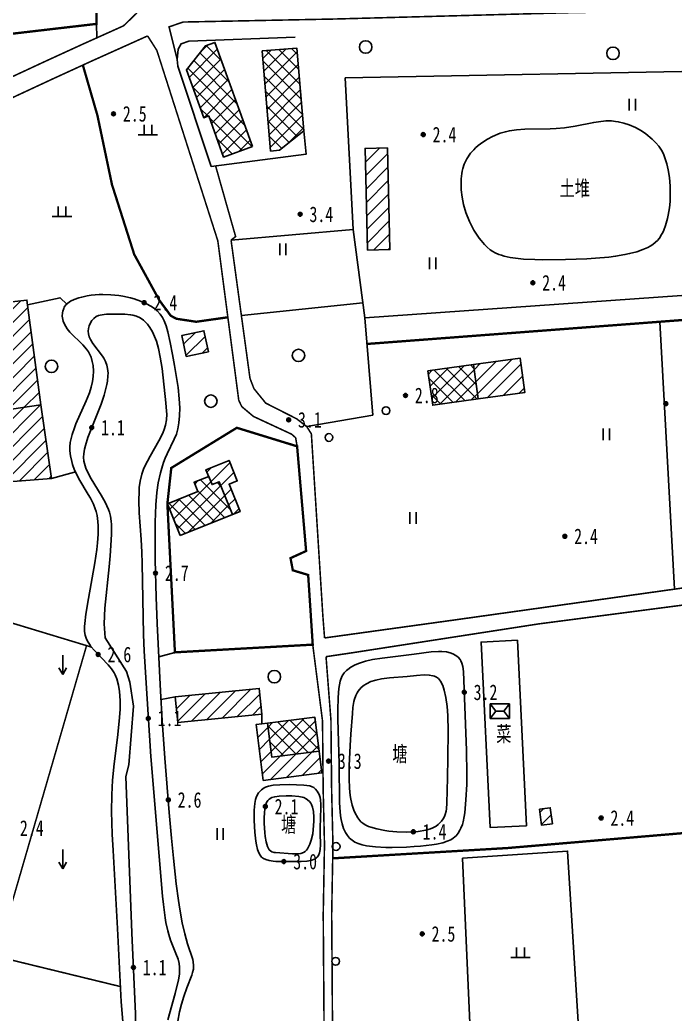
# Model space of a CAD drawing. Header units: metres. Extents: x 494039 to 619385, y 3351420 to 3402703.
# Drawn here: x 584467.6 to 584636.2, y 3394832.3 to 3395088 of the extents above; entities that cross this region are included whole.
import ezdxf
from ezdxf.enums import TextEntityAlignment as Align

# ---------------------------------------------------------------- set-up
doc = ezdxf.new("R2010")
doc.units = ezdxf.units.M
for name, pattern in [('2430', [0]), ('2450', [0]), ('4430', [0]), ('8521', [0]), ('9610', [0])]:
    doc.linetypes.add(name, pattern=pattern)
for name, color, linetype in [('210100', 130, 'Continuous'), ('230102', 141, 'Continuous'), ('310300', 8, 'Continuous'), ('310500', 8, 'Continuous'), ('330400', 8, 'Continuous'), ('380201', 8, '2430'), ('380202', 8, '2450'), ('420500', 8, 'Continuous'), ('440300', 8, '4430'), ('510301', 8, 'Continuous'), ('720100', 8, 'Continuous'), ('760201', 8, '8521'), ('810100', 8, '9610'), ('810200', 8, 'Continuous'), ('810301', 8, 'Continuous'), ('810302', 8, 'Continuous'), ('810501', 8, 'Continuous'), ('810600', 8, 'Continuous')]:
    doc.layers.add(name, color=color, linetype=linetype)
pattern_1 = [(45, (0, 0), (-1.767766953, 1.767766953), []), (135, (0, 0), (-1.767766953, -1.767766953), [])]
pattern_2 = [(45, (0, 0), (-1.767766953, 1.767766953), [])]

# ---------------------------------------------------------------- blocks, each defined once
blk = doc.blocks.new('gc170')
at = {"linetype": 'Continuous'}
blk.add_circle((0, 0), 0.5, dxfattribs=at)
blk = doc.blocks.new('p_point')
for radius in [0.25, 0.2, 0.15, 0.1, 0.05]:
    blk.add_circle((0, 0), radius)
blk.add_point((0, 0))
blk = doc.blocks.new('vm')
at = {"linetype": 'Continuous'}
for p, q in [((-0.5, 0), (-0.5, 1.3)), ((0.5, 1.3), (0.5, 0)), ((1.25, 0), (-1.25, 0))]:
    blk.add_line(p, q, dxfattribs=at)
blk = doc.blocks.new('v1')
blk.add_circle((0, 0), 0.8)
blk = doc.blocks.new('ve')
at = {"color": 0, "linetype": 'Continuous'}
for p, q in [((-0.4, 1.5), (-0.4, 0)), ((0.4, 0), (0.4, 1.5))]:
    blk.add_line(p, q, dxfattribs=at)
blk = doc.blocks.new('gc120')
for p, q in [((0, 0), (0, 2.5)), ((-0.5, 0.87), (0, 0)), ((0, 0), (0.5, 0.87))]:
    blk.add_line(p, q)
blk = doc.blocks.new('mf')
for p, q in [((1.25, 0.95), (-1.25, 0.95)), ((-1.25, 0.95), (-1.25, -0.95)), ((0.5, 0), (-0.5, 0)), ((1.25, -0.95), (1.25, 0.95)), ((-1.25, -0.95), (1.25, -0.95))]:
    blk.add_line(p, q)
at = {"flags": 128}
for points in [[(-1.25, -0.95), (-0.5, 0), (-1.25, 0.95)], [(1.25, -0.95), (0.5, 0), (1.25, 0.95)]]:
    blk.add_lwpolyline(points, dxfattribs=at)
blk = doc.blocks.new('1-3&1-4')
at = {"layer": '310300', "linetype": 'Continuous'}
h = blk.add_hatch(dxfattribs=at)
h.set_pattern_fill('ANSI31', color=8, scale=20, style=0)
h.set_pattern_definition(pattern_2)
h.paths.add_polyline_path([(584562.1905, 3395055.095), (584562.8151, 3395028.9611), (584557.0661, 3395028.8237), (584556.4415, 3395054.9576)])
h = blk.add_hatch(dxfattribs=at)
h.set_pattern_fill('ANSI31', color=8, scale=20, style=0)
h.set_pattern_definition(pattern_2)
h.paths.add_polyline_path([(584438.8834, 3395012.587), (584439.246, 3395001.1944), (584445.2635, 3395002.0654), (584445.6535, 3394999.3708), (584449.115, 3394999.8718), (584449.5254, 3394997.036), (584452.5353, 3394997.4717), (584452.6841, 3394996.4438), (584456.9334, 3394997.0588), (584458.4055, 3394986.8877), (584472.9816, 3394988.9974), (584469.4274, 3395015.9489)])
h = blk.add_hatch(dxfattribs=at)
h.set_pattern_fill('ANSI31', color=8, scale=20, style=0)
h.set_pattern_definition(pattern_2)
h.paths.add_polyline_path([(584510.4007, 3395001.4376), (584516.1192, 3395002.6522), (584514.9708, 3395008.0594), (584509.2522, 3395006.8448)])
h = blk.add_hatch(dxfattribs=at)
h.set_pattern_fill('ANSI31', color=8, scale=20, style=0)
h.set_pattern_definition(pattern_2)
h.paths.add_polyline_path([(584584.2913, 3394999.3784), (584596.3089, 3395001.0589), (584597.5464, 3394992.2087), (584585.5288, 3394990.5283)])
h = blk.add_hatch(dxfattribs=at)
h.set_pattern_fill('ANSI31', color=8, scale=20, style=0)
h.set_pattern_definition(pattern_2)
h.paths.add_polyline_path([(584452.6841, 3394996.4438), (584456.9334, 3394997.0588), (584458.4055, 3394986.8877), (584472.9816, 3394988.9974), (584475.7214, 3394970.0678), (584432.5111, 3394966.7726), (584431.6565, 3394974.0301), (584453.7492, 3394974.947), (584451.0531, 3394990.757), (584453.4568, 3394991.1049)])
h = blk.add_hatch(dxfattribs=at)
h.set_pattern_fill('ANSI31', color=8, scale=20, style=0)
h.set_pattern_definition(pattern_2)
h.paths.add_polyline_path([(584518.898, 3394969.2364), (584522.2937, 3394960.7769), (584524.2699, 3394961.5702), (584521.4457, 3394968.6059), (584523.5394, 3394969.4464), (584521.4217, 3394974.7222), (584515.4992, 3394972.3449), (584517.0454, 3394968.4928)])
h = blk.add_hatch(dxfattribs=at)
h.set_pattern_fill('ANSI31', color=8, scale=20, style=0)
h.set_pattern_definition(pattern_2)
h.paths.add_polyline_path([(584529.8386, 3394909.4637), (584529.184, 3394916.0728), (584507.6016, 3394913.9352), (584508.2562, 3394907.3261)])
h = blk.add_hatch(dxfattribs=at)
h.set_pattern_fill('ANSI31', color=8, scale=20, style=0)
h.set_pattern_definition(pattern_2)
h.paths.add_polyline_path([(584532.4593, 3394898.4019), (584544.6264, 3394899.9668), (584545.3471, 3394894.3635), (584530.2507, 3394892.4218), (584528.4037, 3394906.7821), (584531.333, 3394907.1589)])
h = blk.add_hatch(dxfattribs=at)
h.set_pattern_fill('ANSI31', color=8, scale=20, style=0)
h.set_pattern_definition(pattern_2)
h.paths.add_polyline_path([(584601.3115, 3394885.0457), (584604.0861, 3394885.4125), (584604.6328, 3394881.2769), (584601.8581, 3394880.9102)])
at = {"layer": '310500', "linetype": 'Continuous'}
h = blk.add_hatch(dxfattribs=at)
h.set_pattern_fill('ANSI37', color=8, scale=20, style=0)
h.set_pattern_definition(pattern_1)
h.paths.add_polyline_path([(584527.4735, 3395055.428), (584520.0418, 3395052.7406), (584516.2215, 3395063.3054), (584514.9138, 3395062.8325), (584510.4568, 3395075.158), (584515.3559, 3395081.3592), (584517.7797, 3395082.2356)])
h = blk.add_hatch(dxfattribs=at)
h.set_pattern_fill('ANSI37', color=8, scale=20, style=0)
h.set_pattern_definition(pattern_1)
h.paths.add_polyline_path([(584532.1069, 3395054.2979), (584534.4468, 3395054.493), (584540.6335, 3395059.4977), (584538.8597, 3395080.7681), (584529.9612, 3395080.026)])
h = blk.add_hatch(dxfattribs=at)
h.set_pattern_fill('ANSI37', color=8, scale=20, style=0)
h.set_pattern_definition(pattern_1)
h.paths.add_polyline_path([(584584.2913, 3394999.3784), (584585.5288, 3394990.5283), (584573.8585, 3394988.8964), (584572.6209, 3394997.7465)])
h = blk.add_hatch(dxfattribs=at)
h.set_pattern_fill('ANSI37', color=8, scale=20, style=0)
h.set_pattern_definition(pattern_1)
h.paths.add_polyline_path([(584508.849, 3394955.3801), (584505.5621, 3394963.5687), (584513.4042, 3394966.7166), (584512.4476, 3394969.0999), (584516.1975, 3394970.6052), (584517.0454, 3394968.4928), (584518.898, 3394969.2364), (584522.2937, 3394960.7769)])
h = blk.add_hatch(dxfattribs=at)
h.set_pattern_fill('ANSI37', color=8, scale=20, style=0)
h.set_pattern_definition(pattern_1)
h.paths.add_polyline_path([(584531.333, 3394907.1589), (584543.5001, 3394908.7238), (584544.6264, 3394899.9668), (584532.4593, 3394898.4019)])
at = {"layer": '210100', "color": 141, "linetype": 'Continuous', "flags": 128}
blk.add_lwpolyline([(584497.4024, 3394820.1682), (584497.3603, 3394832.4484), (584496.4218, 3394853.2092), (584494.8619, 3394893.4703), (584495.6154, 3394896.4232), (584496.8337, 3394911.5088), (584495.9147, 3394917.7267), (584495.0042, 3394920.4657), (584489.5298, 3394929.136), (584489.3198, 3394932.7358), (584489.46, 3394936.7661), (584490.6182, 3394947.3178), (584490.8758, 3394950.1656), (584491.1393, 3394954.2473), (584491.1894, 3394955.8871), (584491.1803, 3394958.274), (584491.1324, 3394959.0839), (584490.9595, 3394960.348), (584490.6714, 3394961.4514), (584490.4465, 3394962.0881), (584489.586, 3394963.9548), (584488.54, 3394965.7763), (584485.9435, 3394969.9647), (584485.1383, 3394971.4727), (584484.6082, 3394972.6957), (584484.3943, 3394973.3151), (584484.0961, 3394974.574), (584484.0115, 3394975.5402), (584484.0568, 3394976.4214), (584484.2714, 3394977.6338), (584484.5002, 3394978.5397), (584485.1339, 3394980.5899), (584485.6141, 3394981.9308), (584488.4912, 3394989.1813), (584489.2978, 3394991.5207), (584489.5954, 3394992.5404), (584489.9994, 3394994.2729), (584490.1346, 3394995.0734), (584490.2751, 3394996.4816), (584490.288, 3394997.1402), (584490.1962, 3394998.3483), (584489.9999, 3394999.2508), (584489.658, 3395000.1465), (584489.1761, 3395001.023), (584488.8396, 3395001.5342), (584486.3472, 3395004.8315), (584485.7416, 3395005.84), (584485.4373, 3395006.5328), (584485.2387, 3395007.2481), (584485.1701, 3395007.9919), (584485.2275, 3395008.6228), (584485.419, 3395009.3607), (584485.9244, 3395010.4094), (584486.144, 3395010.7252), (584486.5958, 3395011.2286), (584487.2372, 3395011.6975), (584487.8647, 3395011.9732), (584488.2829, 3395012.0935), (584489.2571, 3395012.251), (584489.9053, 3395012.2964), (584494.5779, 3395012.3428), (584496.0921, 3395012.2088), (584496.6739, 3395012.1053), (584497.6499, 3395011.8327), (584498.5605, 3395011.4157), (584499.435, 3395010.7903), (584500.4078, 3395009.7803), (584501.0452, 3395008.9118), (584501.7164, 3395007.773), (584502.2755, 3395006.5774), (584502.7326, 3395005.3548), (584503.2715, 3395003.4812), (584503.7403, 3395001.2508), (584504.1841, 3394998.3345), (584505.2006, 3394989.5726), (584505.3643, 3394987.4249), (584505.3808, 3394986.6083), (584505.3129, 3394985.1589), (584505.0815, 3394983.7611), (584504.753, 3394982.6642), (584504.493, 3394981.9905), (584503.8095, 3394980.5324), (584503.3894, 3394979.7476), (584501.1047, 3394975.8176), (584499.7593, 3394973.2162), (584499.4333, 3394972.4595), (584498.975, 3394971.1785), (584498.5604, 3394969.43), (584498.342, 3394967.774), (584498.2691, 3394966.7667), (584498.2236, 3394964.3871), (584498.3348, 3394961.2884), (584498.81, 3394954.359), (584498.9719, 3394951.1019), (584499.0667, 3394948.2052), (584499.442, 3394929.9687), (584499.6248, 3394925.6727), (584500.3222, 3394913.3883), (584501.3022, 3394898.6144), (584504.3289, 3394862.6809), (584504.5492, 3394860.4987), (584504.9953, 3394857.0871), (584505.2048, 3394855.8555), (584505.6628, 3394853.7176), (584505.9049, 3394852.8103), (584506.388, 3394851.3136), (584507.7711, 3394847.9426), (584508.305, 3394846.4577), (584508.5838, 3394845.3656), (584508.712, 3394844.4409), (584508.7186, 3394843.2922), (584508.6588, 3394842.6154), (584508.4168, 3394841.1572), (584507.5435, 3394837.6706), (584505.6646, 3394830.8216)], dxfattribs=at)
at = {"layer": '230102', "color": 141, "linetype": 'Continuous', "flags": 128}
for points, elevation in [([(584567.3051, 3394919.1612), (584562.7327, 3394918.7854), (584560.6954, 3394918.5442), (584559.1772, 3394918.2428), (584557.9335, 3394917.8567), (584556.7574, 3394917.3025), (584556.1594, 3394916.9141), (584555.449, 3394916.3192), (584554.6347, 3394915.3762), (584554.3851, 3394914.9879), (584554.028, 3394914.2661), (584553.7044, 3394913.3098), (584553.5613, 3394912.7144), (584553.3172, 3394911.182), (584553.1594, 3394909.6567), (584552.7373, 3394904.3344), (584552.5601, 3394901.4541), (584552.3387, 3394896.1902), (584552.3222, 3394892.8459), (584552.4278, 3394890.4587), (584552.6297, 3394888.5498), (584552.7866, 3394887.5956), (584553.1462, 3394886.0577), (584553.5728, 3394884.7822), (584553.8328, 3394884.1626), (584554.5731, 3394882.8118), (584555.3791, 3394881.8198), (584555.8253, 3394881.4259), (584556.4745, 3394880.9949), (584557.3206, 3394880.5877), (584557.8733, 3394880.3812), (584559.4346, 3394879.9441), (584561.4761, 3394879.5551), (584562.5141, 3394879.4131), (584564.6061, 3394879.2189), (584567.0446, 3394879.1376), (584569.1025, 3394879.2066), (584570.1099, 3394879.3), (584572.0568, 3394879.6401), (584573.2837, 3394880.014), (584573.8687, 3394880.2576), (584574.7017, 3394880.7091), (584575.2223, 3394881.0772), (584576.0991, 3394881.9303), (584576.5499, 3394882.5502), (584576.8845, 3394883.1792), (584577.059, 3394883.6409), (584577.2714, 3394884.5333), (584577.3475, 3394885.0988), (584577.4383, 3394886.6117), (584577.6405, 3394893.073), (584577.7681, 3394898.2431), (584577.8382, 3394905.1241), (584577.7305, 3394909.1512), (584577.5537, 3394911.4652), (584577.2264, 3394913.7965), (584576.8092, 3394915.6296), (584576.4214, 3394916.8198), (584575.8643, 3394917.9432), (584575.3013, 3394918.6145), (584574.8351, 3394918.9526), (584574.3114, 3394919.2019), (584573.8862, 3394919.3386), (584572.9667, 3394919.5045), (584571.6312, 3394919.5537), (584569.6713, 3394919.4204)], 1.4709), ([(584537.58, 3394888.4424), (584536.1443, 3394888.4716), (584534.313, 3394888.4099), (584533.1994, 3394888.2538), (584532.4116, 3394888.0178), (584531.7391, 3394887.6212), (584531.392, 3394887.2391), (584531.1077, 3394886.7371), (584530.8317, 3394885.9783), (584530.6068, 3394884.9103), (584530.5363, 3394884.3185), (584530.4621, 3394882.5515), (584530.4815, 3394881.3772), (584530.6263, 3394879.0301), (584530.7354, 3394878.051), (584530.9737, 3394876.6763), (584531.3417, 3394875.4319), (584531.4876, 3394875.096), (584531.7966, 3394874.5888), (584532.0638, 3394874.3154), (584532.4259, 3394874.0971), (584533.0057, 3394873.9172), (584533.41, 3394873.8531), (584537.7446, 3394873.5501), (584539.1194, 3394873.546), (584539.9342, 3394873.6602), (584540.5721, 3394873.882), (584540.9795, 3394874.142), (584541.3652, 3394874.537), (584541.5793, 3394874.8281), (584542.0036, 3394875.5633), (584542.2356, 3394876.061), (584542.602, 3394877.0735), (584542.9481, 3394878.7231), (584543.1636, 3394880.8328), (584543.2187, 3394881.9928), (584543.2286, 3394882.9538), (584543.1424, 3394884.4595), (584542.9372, 3394885.536), (584542.6869, 3394886.2089), (584542.4986, 3394886.5482), (584542.1166, 3394887.0374), (584541.6269, 3394887.4762), (584541.2823, 3394887.7037), (584540.6608, 3394887.9995), (584540.2526, 3394888.1327), (584539.351, 3394888.3137)], 2.1207)]:
    blk.add_lwpolyline(points, close=True, dxfattribs=dict(at, elevation=elevation))
at = {"layer": '310300', "color": 8, "linetype": 'Continuous', "flags": 128}
for points, elevation in [([(584562.1905, 3395055.095), (584562.8151, 3395028.9611), (584557.0661, 3395028.8237), (584556.4415, 3395054.9576)], 4.8741), ([(584438.8834, 3395012.587), (584439.246, 3395001.1944), (584445.2635, 3395002.0654), (584445.6535, 3394999.3708), (584449.115, 3394999.8718), (584449.5254, 3394997.036), (584452.5353, 3394997.4717), (584452.6841, 3394996.4438), (584456.9334, 3394997.0588), (584458.4055, 3394986.8877), (584472.9816, 3394988.9974), (584469.4274, 3395015.9489)], 6.0653), ([(584510.4007, 3395001.4376), (584516.1192, 3395002.6522), (584514.9708, 3395008.0594), (584509.2522, 3395006.8448)], 6.0653), ([(584584.2913, 3394999.3784), (584596.3089, 3395001.0589), (584597.5464, 3394992.2087), (584585.5288, 3394990.5283)], 6.0653), ([(584452.6841, 3394996.4438), (584456.9334, 3394997.0588), (584458.4055, 3394986.8877), (584472.9816, 3394988.9974), (584475.7214, 3394970.0678), (584432.5111, 3394966.7726), (584431.6565, 3394974.0301), (584453.7492, 3394974.947), (584451.0531, 3394990.757), (584453.4568, 3394991.1049)], 6.0653), ([(584518.898, 3394969.2364), (584522.2937, 3394960.7769), (584524.2699, 3394961.5702), (584521.4457, 3394968.6059), (584523.5394, 3394969.4464), (584521.4217, 3394974.7222), (584515.4992, 3394972.3449), (584517.0454, 3394968.4928)], 6.0206), ([(584529.8386, 3394909.4637), (584529.184, 3394916.0728), (584507.6016, 3394913.9352), (584508.2562, 3394907.3261)], 6.0206), ([(584532.4593, 3394898.4019), (584544.6264, 3394899.9668), (584545.3471, 3394894.3635), (584530.2507, 3394892.4218), (584528.4037, 3394906.7821), (584531.333, 3394907.1589)], 6.0206), ([(584601.3115, 3394885.0457), (584604.0861, 3394885.4125), (584604.6328, 3394881.2769), (584601.8581, 3394880.9102)], 4.6694)]:
    blk.add_lwpolyline(points, close=True, dxfattribs=dict(at, elevation=elevation))
at = {"layer": '310500', "color": 8, "linetype": 'Continuous', "flags": 128}
for points, elevation in [([(584527.4735, 3395055.428), (584520.0418, 3395052.7406), (584516.2215, 3395063.3054), (584514.9138, 3395062.8325), (584510.4568, 3395075.158), (584515.3559, 3395081.3592), (584517.7797, 3395082.2356)], 18.419), ([(584584.2913, 3394999.3784), (584585.5288, 3394990.5283), (584573.8585, 3394988.8964), (584572.6209, 3394997.7465)], 9.4516)]:
    blk.add_lwpolyline(points, close=True, dxfattribs=dict(at, elevation=elevation))
for points in [[(584532.1069, 3395054.2979), (584534.4468, 3395054.493), (584540.6335, 3395059.4977), (584538.8597, 3395080.7681), (584529.9612, 3395080.026)], [(584508.849, 3394955.3801), (584505.5621, 3394963.5687), (584513.4042, 3394966.7166), (584512.4476, 3394969.0999), (584516.1975, 3394970.6052), (584517.0454, 3394968.4928), (584518.898, 3394969.2364), (584522.2937, 3394960.7769)], [(584531.333, 3394907.1589), (584543.5001, 3394908.7238), (584544.6264, 3394899.9668), (584532.4593, 3394898.4019)]]:
    blk.add_lwpolyline(points, close=True, dxfattribs=at)
at = {"layer": '330400', "color": 8, "linetype": 'Continuous', "elevation": 5.0044, "flags": 128}
blk.add_lwpolyline([(584597.9882, 3394880.7551), (584595.6166, 3394928.4594), (584586.2863, 3394927.9955), (584588.6579, 3394880.2912)], close=True, dxfattribs=at)
at = {"layer": '380201', "color": 8, "linetype": '2430', "const_width": 0.6, "elevation": 4.9485, "flags": 128}
blk.add_lwpolyline([(584460.8778, 3395120.2628), (584455.3912, 3395105.0823), (584465.183, 3395101.7798), (584459.4498, 3395083.7403), (584487.2889, 3395086.9824), (584487.323, 3395090.1289), (584498.2594, 3395092.0557), (584495.7425, 3395112.3022), (584491.8402, 3395111.5684), (584489.2251, 3395131.7505), (584481.8, 3395131.1598)], dxfattribs=at)
at = {"layer": '380201', "color": 8, "linetype": '2430', "const_width": 0.6, "elevation": 6.0537, "flags": 128}
blk.add_lwpolyline([(584505.5621, 3394963.5687), (584507.5049, 3394925.3717), (584542.9638, 3394927.3496), (584541.789, 3394945.2724), (584537.8419, 3394946.4679), (584537.2457, 3394949.5977), (584541.2618, 3394951.4254), (584538.9414, 3394978.3547), (584523.4302, 3394983.1181), (584506.5646, 3394972.7824)], close=True, dxfattribs=at)
at = {"layer": '380202', "color": 8, "linetype": '2450', "flags": 128}
for points, elevation in [([(584538.4246, 3395083.5366), (584511.1062, 3395082.5414), (584509.0843, 3395081.8388), (584508.3386, 3395080.4535), (584508.0965, 3395077.8198), (584508.2582, 3395076.1163), (584516.8393, 3395050.3521), (584541.235, 3395053.4433), (584540.6335, 3395059.4977)], 4.9485), ([(584553.3579, 3395034.1522), (584556.4, 3395011.4119), (584657.3904, 3395018.4854), (584651.5622, 3395075.024), (584551.3451, 3395073.0772), (584553.3579, 3395034.1522), (584521.95, 3395031.3756)], 4.781)]:
    blk.add_lwpolyline(points, dxfattribs=dict(at, elevation=elevation))
at = {"layer": '380202', "color": 8, "linetype": '2450', "elevation": 4.0033, "flags": 128}
blk.add_lwpolyline([(584614.3368, 3394780.8704), (584608.5309, 3394874.2528), (584581.5263, 3394872.4064), (584585.672, 3394778.0672)], close=True, dxfattribs=at)
at = {"layer": '420500', "color": 8, "linetype": 'Continuous', "const_width": 0.4, "flags": 128}
for points in [[(584498.8439, 3395097.814), (584498.1768, 3395090.4692), (584497.5199, 3395089.6202), (584494.2982, 3395086.4978)], [(584500.4783, 3395083.897), (584502.8531, 3395080.1684), (584518.5404, 3395031.2014)], [(584518.5404, 3395031.2014), (584523.9292, 3394990.1988), (584524.7004, 3394988.568), (584527.7051, 3394986.0382), (584537.5182, 3394981.4771), (584538.5696, 3394980.5552), (584538.9414, 3394978.3547)], [(584552.7955, 3394925.2085), (584601.0753, 3394932.6784), (584667.1367, 3394941.2926), (584673.9759, 3394937.252)], [(584546.0105, 3394929.0721), (584545.5678, 3394934.793)], [(584546.8187, 3394800.6176), (584545.8955, 3394826.8331), (584545.6652, 3394857.9586), (584545.9912, 3394875.9175), (584545.6532, 3394889.9026), (584545.4795, 3394907.7506), (584542.9638, 3394927.3496)], [(584549.9507, 3394773.4674), (584548.0699, 3394826.8794), (584547.84, 3394857.9469), (584548.1663, 3394875.9241), (584547.8276, 3394889.9395), (584547.6533, 3394907.8452), (584546.3832, 3394924.2573)]]:
    blk.add_lwpolyline(points, dxfattribs=at)
for points, elevation in [([(584509.6051, 3395087.4637), (584548.4086, 3395088.2368), (584609.8142, 3395089.8888), (584658.1119, 3395090.7101)], 3.8741), ([(584338.9608, 3395083.8235), (584381.0464, 3395073.9058), (584420.4264, 3395064.2109), (584423.1514, 3395063.4265), (584426.0869, 3395062.6643), (584428.4597, 3395062.1754), (584430.45, 3395061.8929), (584432.3486, 3395061.7169), (584434.6425, 3395061.6719), (584435.7892, 3395061.7152), (584437.6901, 3395061.8867), (584440.0398, 3395062.2909), (584441.7497, 3395062.7336), (584442.8738, 3395063.0851), (584445.0923, 3395063.893), (584446.4629, 3395064.453), (584449.4485, 3395065.7837), (584458.9402, 3395070.2868), (584474.0864, 3395077.3322), (584483.8001, 3395081.7807), (584494.2982, 3395086.4978)], 3.6513), ([(584509.6051, 3395087.4637), (584505.9941, 3395086.2161), (584508.0965, 3395077.8198)], 3.7961), ([(584378.4784, 3395069.4717), (584419.2833, 3395059.441), (584423.8585, 3395058.1622), (584426.5856, 3395057.5204), (584428.9196, 3395057.1057), (584431.0915, 3395056.8402), (584432.194, 3395056.7545), (584433.3004, 3395056.706), (584435.5169, 3395056.7177), (584437.7248, 3395056.8742), (584438.8205, 3395057.009), (584440.77, 3395057.3544), (584442.9011, 3395057.9011), (584444.9928, 3395058.5866), (584446.1741, 3395059.0268), (584448.8042, 3395060.1125), (584452.5573, 3395061.828), (584460.9006, 3395065.7865), (584476.095, 3395072.8553), (584486.1304, 3395077.4518), (584500.4783, 3395083.897)], 3.6513), ([(584517.9618, 3395050.4943), (584523.1219, 3395032.2933), (584521.95, 3395031.3756)], 3.7961), ([(584545.5678, 3394934.793), (584542.613, 3394981.552), (584541.4124, 3394983.4399), (584538.8152, 3394985.4336), (584530.8698, 3394989.4609), (584527.8451, 3394993.172), (584526.8174, 3394995.8334), (584521.95, 3395031.3756)], 3.3757), ([(584673.2757, 3394950.5241), (584665.7487, 3394945.7758), (584578.7473, 3394933.5994), (584546.0105, 3394929.0721)], 3.4723), ([(584552.7955, 3394925.2085), (584546.3832, 3394924.2573)], 3.4723)]:
    blk.add_lwpolyline(points, dxfattribs=dict(at, elevation=elevation))
at = {"layer": '440300', "color": 8, "linetype": '4430', "const_width": 0.6, "flags": 128}
for points in [[(584483.812, 3395076.3923), (584487.5679, 3395063.4271), (584491.3046, 3395045.6585), (584497.0289, 3395027.7056), (584503.5138, 3395015.875), (584506.4365, 3395011.9326), (584507.8861, 3395011.1558), (584512.9894, 3395010.3831), (584521.1249, 3395011.5362)], [(584556.9343, 3395004.6783), (584670.1735, 3395013.2595)], [(584548.1022, 3394872.3928), (584593.0293, 3394875.0396), (584648.3964, 3394879.7373), (584676.8325, 3394881.4109)]]:
    blk.add_lwpolyline(points, dxfattribs=at)
at = {"layer": '760201', "color": 8, "linetype": '8521', "flags": 128}
blk.add_lwpolyline([(584507.3528, 3394818.8516), (584507.583, 3394823.0051), (584507.9275, 3394827.4776), (584508.2934, 3394830.5378), (584508.6981, 3394832.8838), (584509.1653, 3394834.8605), (584509.7687, 3394836.8529), (584510.5876, 3394839.0945), (584511.8722, 3394842.3882), (584512.0658, 3394842.9929), (584512.2708, 3394843.9322), (584512.3147, 3394844.7967), (584512.203, 3394845.7776), (584512.0732, 3394846.367), (584510.7567, 3394850.396), (584510.0536, 3394852.9433), (584509.4085, 3394855.8112), (584508.7631, 3394859.3216), (584508.4109, 3394861.5599), (584507.8356, 3394865.8168), (584507.1158, 3394872.4016), (584506.6265, 3394877.5429), (584506.039, 3394884.1639), (584504.8941, 3394898.1542), (584504.2407, 3394907.8655), (584503.8097, 3394915.4018), (584502.9189, 3394932.7478), (584502.639, 3394939.5569), (584502.4071, 3394949.2011), (584502.3775, 3394956.2756), (584502.4167, 3394958.8418), (584502.5993, 3394963.3147), (584502.87, 3394966.4866), (584503.2187, 3394969.0021), (584503.7585, 3394971.5681), (584504.2664, 3394973.2995), (584504.5652, 3394974.1535), (584505.0225, 3394975.3016), (584505.5454, 3394976.4485), (584507.3413, 3394980.1523), (584507.8747, 3394981.5065), (584508.2637, 3394982.8599), (584508.5356, 3394984.361), (584508.6998, 3394986.1712), (584508.728, 3394988.2762), (584508.6145, 3394990.5821), (584508.3209, 3394993.4409), (584508.1046, 3394995.0182), (584507.4219, 3394999.1155), (584506.8798, 3395001.9762), (584506.2668, 3395005.0584), (584505.6587, 3395007.8129), (584505.2208, 3395009.3142), (584504.7308, 3395010.5819), (584504.2804, 3395011.4736), (584503.7416, 3395012.3001), (584502.9571, 3395013.1842), (584502.2092, 3395013.8137), (584501.3075, 3395014.4198), (584500.1778, 3395015.0328), (584498.644, 3395015.6987), (584497.0323, 3395016.248), (584496.0511, 3395016.5201), (584494.0632, 3395016.9481), (584493.0589, 3395017.1075), (584491.0344, 3395017.3207), (584488.9944, 3395017.3904), (584487.9702, 3395017.3676), (584485.9167, 3395017.1932), (584484.8885, 3395017.0335), (584483.5171, 3395016.7338), (584482.7401, 3395016.5147), (584481.5677, 3395016.096), (584480.6416, 3395015.6411), (584479.9663, 3395015.1832), (584479.4532, 3395014.6994), (584479.0439, 3395014.1325), (584478.8852, 3395013.8169), (584478.6571, 3395013.1328), (584478.5769, 3395012.7118), (584478.5276, 3395011.8525), (584478.6288, 3395010.9678), (584478.7379, 3395010.538), (584479.0578, 3395009.7245), (584479.7462, 3395008.5984), (584480.4628, 3395007.7235), (584483.8129, 3395004.4173), (584484.7259, 3395003.3699), (584485.2494, 3395002.6278), (584485.542, 3395002.1193), (584485.9279, 3395001.2453), (584486.2417, 3395000.1914), (584486.434, 3394999.0952), (584486.5216, 3394997.69), (584486.4565, 3394996.2741), (584486.2858, 3394995.0576), (584485.9449, 3394993.5845), (584485.4916, 3394992.144), (584484.6655, 3394990.0285), (584482.049, 3394984.1776), (584481.639, 3394983.1479), (584481.0545, 3394981.4221), (584480.7093, 3394980.0273), (584480.5889, 3394979.3233), (584480.4871, 3394978.2571), (584480.4951, 3394977.1624), (584480.6334, 3394975.9262), (584480.9548, 3394974.4415), (584481.1716, 3394973.7044), (584481.7042, 3394972.2532), (584482.3954, 3394970.7675), (584482.8173, 3394969.9753), (584485.2058, 3394965.9575), (584485.7451, 3394965.0112), (584486.5168, 3394963.4839), (584486.9879, 3394962.3177), (584487.2117, 3394961.6096), (584487.4593, 3394960.5725), (584487.6896, 3394958.9855), (584487.7649, 3394957.9102), (584487.7673, 3394955.7263), (584487.6183, 3394953.5077), (584487.4335, 3394951.8265), (584486.9356, 3394948.4312), (584485.2783, 3394939.2419), (584484.6169, 3394935.1743), (584484.3217, 3394932.8282), (584484.2631, 3394932.0206), (584484.2764, 3394930.7084), (584484.412, 3394929.7879), (584484.6505, 3394929.0007), (584485.0187, 3394928.2035), (584485.4847, 3394927.4406), (584485.8866, 3394926.8869), (584486.7923, 3394925.8154), (584490.2991, 3394922.1888), (584491.1733, 3394921.1103), (584491.84, 3394920.0664), (584492.0943, 3394919.5701), (584492.5172, 3394918.5483), (584492.9685, 3394916.9531), (584493.2431, 3394915.2975), (584493.3999, 3394913.0184), (584493.3808, 3394910.679), (584493.1878, 3394907.6962), (584492.7303, 3394903.4541), (584491.8776, 3394896.7319), (584491.4344, 3394892.4749), (584491.2316, 3394888.6972), (584491.2089, 3394884.4563), (584491.38, 3394878.5731), (584491.5772, 3394874.3908), (584492.7423, 3394854.3735), (584493.6649, 3394835.4949), (584494.0616, 3394830.4291), (584495.0692, 3394820.4769)], dxfattribs=at)
at = {"layer": '760201', "color": 8, "linetype": '8521', "elevation": 3.6208, "flags": 128}
blk.add_lwpolyline([(584582.6468, 3394894.1165), (584582.5525, 3394900.1114), (584581.7288, 3394920.4766), (584581.5722, 3394921.7429), (584581.3458, 3394922.5934), (584581.0635, 3394923.223), (584580.8805, 3394923.5164), (584580.3624, 3394924.1092), (584579.7804, 3394924.5719), (584579.0526, 3394924.9818), (584578.3155, 3394925.2622), (584577.3544, 3394925.4837), (584576.1561, 3394925.6007), (584575.3365, 3394925.609), (584573.4525, 3394925.4853), (584569.0934, 3394924.8956), (584560.8378, 3394923.9143), (584558.3661, 3394923.5038), (584556.5374, 3394923.0799), (584555.0361, 3394922.6061), (584553.8549, 3394922.1151), (584552.7816, 3394921.5396), (584551.9831, 3394920.99), (584551.6165, 3394920.683), (584551.0711, 3394920.1194), (584550.5242, 3394919.2889), (584550.1994, 3394918.5011), (584550.0486, 3394917.9894), (584549.6997, 3394916.061), (584549.4855, 3394913.7356), (584549.3892, 3394910.507), (584549.4022, 3394908.2109), (584549.7511, 3394896.7005), (584549.8525, 3394886.7268), (584549.9089, 3394885.4669), (584550.1075, 3394883.3047), (584550.2477, 3394882.4023), (584550.5055, 3394881.2313), (584550.8677, 3394880.1078), (584551.0976, 3394879.5684), (584551.3664, 3394879.0469), (584551.8852, 3394878.2639), (584552.4576, 3394877.6177), (584553.1175, 3394877.044), (584553.8146, 3394876.5846), (584554.6279, 3394876.2), (584555.6693, 3394875.8626), (584556.8047, 3394875.6152), (584559.1116, 3394875.3189), (584561.7509, 3394875.1916), (584563.4031, 3394875.1858), (584567.0517, 3394875.3037), (584569.0555, 3394875.4291), (584570.7375, 3394875.5671), (584573.5979, 3394875.8858), (584574.7906, 3394876.0637), (584576.4808, 3394876.4199), (584577.5907, 3394876.7738), (584578.5079, 3394877.1933), (584579.1376, 3394877.5905), (584579.5231, 3394877.9025), (584579.8375, 3394878.2124), (584580.3529, 3394878.8535), (584580.8302, 3394879.6353), (584581.0693, 3394880.1196), (584581.4612, 3394881.1241), (584581.6461, 3394881.7533), (584581.9362, 3394883.1507), (584582.0732, 3394884.111), (584582.3917, 3394887.4339), (584582.592, 3394891.367)], close=True, dxfattribs=at)
at = {"layer": '760201', "color": 8, "linetype": '8521', "flags": 128}
blk.add_lwpolyline([(584535.5455, 3394871.567), (584539.9545, 3394871.5387), (584541.4598, 3394871.6602), (584542.4946, 3394871.8589), (584543.4259, 3394872.1804), (584543.9403, 3394872.5053), (584544.114, 3394872.6817), (584544.407, 3394873.1142), (584544.6856, 3394873.779), (584544.8774, 3394874.6437), (584544.9569, 3394875.8713), (584544.8441, 3394878.8613), (584544.8537, 3394880.2689), (584545.0907, 3394885.402), (584545.0784, 3394886.2377), (584544.9708, 3394887.4652), (584544.8581, 3394888.0621), (584544.6195, 3394888.8329), (584544.1456, 3394889.7069), (584543.7139, 3394890.2137), (584543.259, 3394890.5851), (584542.8551, 3394890.8045), (584542.2208, 3394891.0124), (584540.633, 3394891.2103), (584536.8894, 3394891.3603), (584534.496, 3394891.3314), (584532.8014, 3394891.1831), (584531.5822, 3394890.9368), (584530.8099, 3394890.6676), (584530.4407, 3394890.4892), (584529.7888, 3394890.0529), (584529.0343, 3394889.2688), (584528.7513, 3394888.8377), (584528.4084, 3394888.0824), (584528.2457, 3394887.5546), (584528.0327, 3394886.4578), (584527.8955, 3394884.7464), (584527.9037, 3394882.1071), (584528.0734, 3394879.1415), (584528.3399, 3394876.7764), (584528.4918, 3394875.8973), (584528.7811, 3394874.693), (584529.1099, 3394873.7729), (584529.4309, 3394873.1782), (584529.7911, 3394872.7381), (584530.2665, 3394872.3739), (584530.8668, 3394872.0787), (584531.727, 3394871.8163), (584532.7611, 3394871.648), (584533.4428, 3394871.5963)], close=True, dxfattribs=at)
at = {"layer": '810100', "color": 8, "linetype": '9610', "flags": 128}
for points, elevation in [([(584487.2889, 3395086.9824), (584487.4276, 3395083.4112)], 3.0052), ([(584469.5865, 3395014.7425), (584477.9535, 3395016.5549), (584479.6966, 3395014.9141)], 3.1389), ([(584555.8902, 3395015.2223), (584524.6047, 3395011.991)], 3.1389), ([(584556.4, 3395011.4119), (584558.3873, 3394986.3658)], 3.1389), ([(584636.0291, 3394941.6164), (584632.2653, 3395010.3868)], 3.1389), ([(584558.3873, 3394986.3658), (584541.4124, 3394983.4399)], 3.1389), ([(584507.5049, 3394925.3717), (584503.3466, 3394924.2542)], 3.2726), ([(584507.6016, 3394913.9352), (584503.9715, 3394913.2339)], 3.2726), ([(584529.8386, 3394909.4637), (584529.8879, 3394906.973)], 3.2726)]:
    blk.add_lwpolyline(points, dxfattribs=dict(at, elevation=elevation))
at = {"layer": '810100', "color": 8, "linetype": '9610', "elevation": 2.9161, "flags": 128}
blk.add_lwpolyline([(584584.886, 3395055.1311), (584584.3859, 3395054.635), (584583.5917, 3395053.7264), (584582.5765, 3395052.2458), (584581.9199, 3395050.8904), (584581.5682, 3395049.8124), (584581.4113, 3395049.1488), (584581.2902, 3395048.4747), (584581.1433, 3395047.1014), (584581.1174, 3395045.2337), (584581.1686, 3395044.2906), (584581.3889, 3395042.3986), (584581.7646, 3395040.5156), (584582.355, 3395038.5213), (584583.3021, 3395036.1901), (584584.4544, 3395033.9676), (584585.7888, 3395031.9029), (584586.2748, 3395031.2621), (584587.1348, 3395030.262), (584587.8725, 3395029.5351), (584588.6608, 3395028.8878), (584589.2897, 3395028.464), (584589.9318, 3395028.1099), (584590.8334, 3395027.715), (584591.5384, 3395027.4687), (584592.2643, 3395027.2591), (584593.7667, 3395026.9317), (584595.8449, 3395026.6421), (584597.1711, 3395026.5242), (584600.1155, 3395026.3804), (584601.9782, 3395026.3435), (584607.9887, 3395026.3748), (584613.5259, 3395026.5701), (584615.7501, 3395026.7063), (584619.1297, 3395027.014), (584620.8977, 3395027.2433), (584623.2927, 3395027.6545), (584624.4852, 3395027.9108), (584626.354, 3395028.4047), (584627.9181, 3395028.9402), (584629.1773, 3395029.4961), (584629.7698, 3395029.8147), (584630.5126, 3395030.2891), (584631.1913, 3395030.8286), (584631.6435, 3395031.2741), (584632.1622, 3395031.9087), (584632.7231, 3395032.7855), (584633.0188, 3395033.3493), (584633.2873, 3395033.9371), (584633.7515, 3395035.1729), (584634.2399, 3395036.9153), (584634.4348, 3395037.8152), (584634.7345, 3395039.65), (584634.901, 3395041.2724), (584634.9784, 3395042.9515), (584634.9409, 3395045.2459), (584634.7504, 3395047.5023), (584634.4544, 3395049.4307), (584634.0906, 3395051.0356), (584633.6037, 3395052.5804), (584633.3049, 3395053.3242), (584632.838, 3395054.2794), (584632.0455, 3395055.5087), (584631.2906, 3395056.4131), (584630.3186, 3395057.3743), (584628.6924, 3395058.678), (584627.5227, 3395059.4526), (584625.9879, 3395060.3026), (584624.3694, 3395061.0102), (584622.9887, 3395061.4726), (584621.5882, 3395061.8095), (584620.8833, 3395061.9256), (584619.8203, 3395062.0258), (584618.3881, 3395062.0202), (584616.4754, 3395061.8259), (584615.2781, 3395061.6306), (584610.4702, 3395060.6506), (584607.7417, 3395060.2187), (584605.5799, 3395060.0544), (584604.0315, 3395060.0051), (584597.5411, 3395059.923), (584595.4029, 3395059.7719), (584593.5918, 3395059.5095), (584592.5255, 3395059.27), (584591.1706, 3395058.8536), (584589.1928, 3395058.0272), (584587.9236, 3395057.3553), (584586.7076, 3395056.5894), (584585.56, 3395055.7253)], close=True, dxfattribs=at)
at = {"layer": '810200', "color": 8, "linetype": 'Continuous', "const_width": 0.4, "flags": 128}
for points, elevation in [([(584475.7214, 3394970.0678), (584481.9088, 3394971.7791)], 2.8716), ([(584431.2968, 3394943.2879), (584486.021, 3394926.7172)], 2.8716), ([(584461.5705, 3394847.1829), (584484.7658, 3394927.0973)], 3.1389)]:
    blk.add_lwpolyline(points, dxfattribs=dict(at, elevation=elevation))
blk.add_lwpolyline([(584493.509, 3394839.4115), (584410.3487, 3394859.6464), (584318.6219, 3394882.2685)], dxfattribs=at)
at = {"layer": '330400', "color": 8, "linetype": 'Continuous', "xscale": 2, "yscale": 2}
blk.add_blockref('mf', (584591.0974, 3394910.2399), dxfattribs=at)
at = {"layer": '510301', "color": 8, "linetype": 'Continuous', "xscale": 2, "yscale": 2}
for p in [(584561.8328, 3394987.5367, 3.9818), (584547.1286, 3394980.628, 4.5388), (584548.9812, 3394875.4405, 3.0646), (584548.8827, 3394845.9159, 3.0646)]:
    blk.add_blockref('gc170', p, dxfattribs=at)
at = {"layer": '720100', "color": 8, "linetype": 'Continuous', "xscale": 2, "yscale": 2, "zscale": 2}
for p in [(584491.7036, 3395063.8644, 2.509), (584571.4051, 3395058.5176, 2.4161), (584539.7208, 3395038.025, 3.3602), (584599.6071, 3395020.4227, 2.4092), (584499.594, 3395015.3051, 2.3726), (584566.8411, 3394991.4466, 2.8406), (584633.8282, 3394989.3243, 2.8343), (584486.0947, 3394983.1669, 1.1), (584536.766, 3394985.1721, 3.1379), (584607.8287, 3394955.2067, 2.3825), (584502.5158, 3394945.7332, 2.7299), (584487.7463, 3394924.819, 2.6406), (584581.9611, 3394915.1021, 3.1877), (584500.6505, 3394908.3854, 1.1), (584547.0277, 3394897.3985, 3.3483), (584505.8057, 3394887.4228, 2.6406), (584530.7589, 3394885.703, 2.1053), (584617.1641, 3394882.7654, 2.352), (584568.8439, 3394879.2314, 1.3795), (584535.5455, 3394871.567, 3.0041), (584571.1392, 3394852.9659, 2.4845), (584496.8231, 3394844.3329, 1.1)]:
    blk.add_blockref('p_point', p, dxfattribs=at)
at = {"layer": '810301', "color": 8, "linetype": 'Continuous', "xscale": 2, "yscale": 2}
for p in [(584478.6449, 3394919.6823), (584478.6449, 3394869.6823)]:
    blk.add_blockref('gc120', p, dxfattribs=at)
at = {"layer": '810302', "color": 8, "linetype": 'Continuous', "xscale": 2, "yscale": 2}
for p in [(584500.5593, 3395058.4516, 2.611), (584478.4361, 3395037.4309, 3.8025), (584596.428, 3394846.8851, 3.0878)]:
    blk.add_blockref('vm', p, dxfattribs=at)
at = {"layer": '810501', "color": 8, "linetype": 'Continuous', "xscale": 2, "yscale": 2}
for p in [(584556.5731, 3395081.032, 3.8025), (584620.2136, 3395079.4267, 3.8025), (584539.2915, 3395001.7342, 3.5681), (584475.7434, 3394998.9116, 3.5681), (584516.7498, 3394989.9771, 3.5681), (584533.0916, 3394919.1001, 3.5681)]:
    blk.add_blockref('v1', p, dxfattribs=at)
at = {"layer": '810600', "color": 8, "linetype": 'Continuous', "xscale": 2, "yscale": 2}
for p in [(584625.23, 3395064.6858, 3.5681), (584535.2806, 3395027.5133, 3.5681), (584573.8499, 3395023.9279, 3.5681), (584618.509, 3394979.9231, 3.5681), (584568.7654, 3394958.4316, 3.5681), (584519.1358, 3394877.1411, 3.5681)]:
    blk.add_blockref('ve', p, dxfattribs=at)
at = {"color": 8, "width": 0.75}
for s, p in [('土堆', (584610.3993, 3395044.7107, 5.2901)), ('菜', (584592.1372, 3394904.3753, 5.0044)), ('塘', (584565.4021, 3394899.2406, 1.4709)), ('塘', (584536.7776, 3394881.1094, 2.1207))]:
    blk.add_text(s, height=4, dxfattribs=at).set_placement(p, align=Align.MIDDLE_CENTER)
at = {"layer": '720100', "color": 8, "width": 0.75}
for s, p in [('2.5', (584494.1036, 3395063.8644, 2.509)), ('2.4', (584573.8051, 3395058.5176, 2.4161)), ('3.4', (584542.1208, 3395038.025, 3.3602)), ('2.4', (584602.0071, 3395020.4227, 2.4092)), ('2.4', (584501.994, 3395015.3051, 2.3726)), ('2.8', (584569.2411, 3394991.4466, 2.8406)), ('3.1', (584539.166, 3394985.1721, 3.1379)), ('1.1', (584488.4947, 3394983.1669, 1.1)), ('2.4', (584610.2287, 3394955.2067, 2.3825)), ('2.7', (584504.9158, 3394945.7332, 2.7299)), ('2.6', (584490.1463, 3394924.819, 2.6406)), ('3.2', (584584.3611, 3394915.1021, 3.1877)), ('1.1', (584503.0505, 3394908.3854, 1.1)), ('3.3', (584549.4277, 3394897.3985, 3.3483)), ('2.6', (584508.2057, 3394887.4228, 2.6406)), ('2.1', (584533.1589, 3394885.703, 2.1053)), ('2.4', (584619.5641, 3394882.7654, 2.352)), ('2.4', (584467.6137, 3394880.1782, 2.4424)), ('1.4', (584571.2439, 3394879.2314, 1.3795)), ('3.0', (584537.9455, 3394871.567, 3.0041)), ('2.5', (584573.5392, 3394852.9659, 2.4845)), ('1.1', (584499.2231, 3394844.3329, 1.1))]:
    blk.add_text(s, height=4, dxfattribs=at).set_placement(p, align=Align.MIDDLE_LEFT)

msp = doc.modelspace()

# ---------------------------------------------------------------- block references
msp.add_blockref('1-3&1-4', (0, 0))

doc.saveas('drawing.dxf')
